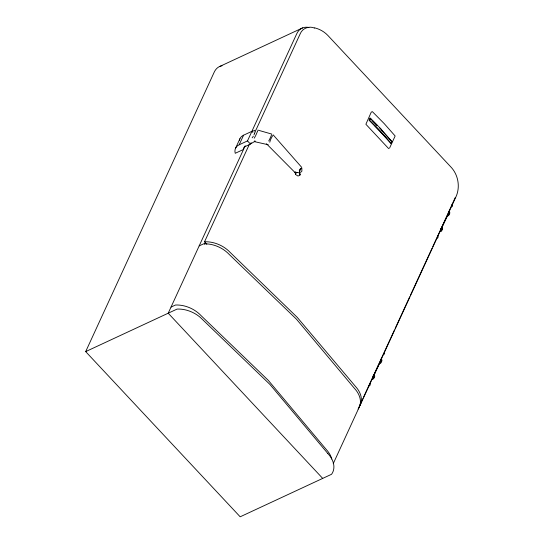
<?xml version="1.0" encoding="UTF-8"?>
<svg xmlns="http://www.w3.org/2000/svg" width="544" height="544" viewBox="0 0 544 544"><rect width="100%" height="100%" fill="white"/><g stroke="black" fill="none" stroke-linecap="round" stroke-linejoin="round"><path stroke-width="0.82" d="M299.921 174.134L299.941 174.869L299.669 171.102A9.234 6.188 -5 0 1 300.431 169.449L301.838 167.919L301.893 171.149L300.608 172.4M297.167 172.448L295.65 173.033M269.79 142.229L269.899 141.698A20.679 6.705 -46 0 1 272.734 135.572L272.734 135.572M255.075 131.879L255.258 131.077M255.054 131.886L254.619 133.402M455.274 197.452L441.952 226.705M254.585 133.416L254.014 134.83M327.821 453.444L327.855 453.54A24.922 17.286 24.7 0 1 331.561 474.28L240.176 516.8L85.68 351.608L214.2 72.196A24.922 15.477 65 0 1 222.04 65.763M235.538 148.267L239.945 138.679M251.138 142.616L250.458 144.092L244.922 146.662A4.57 3.169 24.7 0 0 243.542 149.437L235.232 153.299A13.382 9.282 24.7 0 1 239.183 144.779L243.59 135.191L251.892 131.328L252.885 132.382M245.235 145.751L168.212 313.208L322.701 478.4M239.183 144.779L247.486 140.91L296.725 33.796A24.922 15.477 65 0 1 308.883 27.479M206.842 244.27L204.537 241.801L249.186 144.724M255.918 130.084L300.22 33.776C302.403 28.172 309.237 25.704 314.643 28.118M204.653 244.188L205.353 242.665M389.511 148.22L395.141 135.986L384.193 123.604L372.361 111.629L371.253 112.146L365.888 124.263L388.661 148.614M359.38 406.225L362.923 398.521M363.63 396.977L394.461 329.95M395.175 328.406L409.7 296.82M410.414 295.276L432.031 248.275M432.738 246.738L441.245 228.242M374.959 372.885L373.925 375.136L380.929 360.652L380.487 360.862M377.38 367.622L378.073 366.119M333.22 463.685L359.251 407.089M360.189 405.049L455.858 197.05C460.578 186.986 458.238 174.284 450.378 166.45L327.801 35.387C324.265 31.681 319.634 29.063 314.663 27.839M268.233 144.745L254.259 141.596A24.915 5.685 -78.3 0 0 254.565 141.107M251.056 143.616L254.674 141.501A24.84 14.287 72.1 0 0 255.068 141.025M220.075 66.307L302.6 27.907M199.165 245.902L203.599 243.841A24.922 17.286 24.7 0 1 229.174 254.408L296.446 319.178L354.382 388.294A24.922 17.286 24.7 0 1 358.088 409.034M171.027 307.088L175.454 305.028A24.922 17.286 24.7 0 1 201.028 315.595L268.301 380.365L326.244 449.48A24.922 17.286 24.7 0 1 331.792 459.054M85.68 351.608L177.072 309.087A24.922 17.286 24.7 0 1 200.423 317.512L269.919 384.424L327.855 453.54M448.385 213.248L448.827 213.044L441.816 227.528M296.929 172.407L295.542 173.033L297.296 172.434L295.147 172.237L299.554 172.842M252.307 131.26L255.415 130.247M257.591 130.954L257.611 130.954A24.908 5.678 -78.3 0 1 254.198 138.196M257.91 130.118L271.823 134.089M370.165 118.068L381.738 129.71M371.457 119.673L370.274 118.483L369.526 120.108L380.752 131.451L391.116 143.194L391.864 141.562L379.732 128.03M372.64 120.87L377.366 125.644M266.472 143.772L295.644 173.155M377.38 125.678L369.961 118.164L369.022 120.204L380.44 131.757L391.007 143.711L391.945 141.671L381.378 129.717M374.83 125.786L385.812 137.523M295.188 171.952L295.712 172.482M295.664 172.829L295.202 172.353L295.562 174.502L297.976 176.018L300.009 175.243L299.533 172.414L299.574 172.849M247.486 140.91L250.458 144.092M273.17 134.878L301.655 167.294M299.248 170.734L299.533 171.285M295.494 174.128L295.562 174.502L295.222 172.638M239.448 140.25A13.382 9.282 24.7 0 1 243.59 135.191M451.738 206.788A2.496 1.727 24.7 0 0 452.52 205.714L452.479 205.231A2.496 1.727 24.7 0 0 451.921 204.272M448.331 213.302A2.496 1.727 24.7 0 1 447.794 215.356M449.126 213.289A2.496 1.727 24.7 0 1 448.854 213.656M448.99 211.874A2.496 1.727 24.7 0 1 449.194 212.371M441.633 229.364A2.496 1.727 24.7 0 1 441.225 229.636M441.762 227.582A2.496 1.727 24.7 0 1 442.014 228.555M448.426 212.629A3.114 2.162 24.7 0 1 447.549 215.975M449.079 211.201A3.114 2.162 24.7 0 1 448.208 214.547M437.478 235.681A2.496 1.727 24.7 0 1 437.288 238.197M441.198 228.337A3.114 2.162 24.7 0 1 440.327 231.676M440.756 228.541A2.496 1.727 24.7 0 1 440.572 231.057M441.857 226.909A3.114 2.162 24.7 0 1 441.626 230.058M359.026 406.994A24.922 17.286 24.7 0 0 355.32 386.254L297.146 317.254L230.112 252.368A24.922 17.286 24.7 0 0 204.537 241.801M383.846 354.389A2.496 1.727 24.7 0 0 384.635 353.308L384.588 352.825A2.496 1.727 24.7 0 0 384.384 352.335M380.446 360.903A2.496 1.727 24.7 0 1 379.909 362.957M381.099 359.475A2.496 1.727 24.7 0 1 381.303 359.965M380.535 360.23A3.114 2.162 24.7 0 1 379.664 363.569M381.194 358.802A3.114 2.162 24.7 0 1 380.956 361.95M369.587 383.275A2.496 1.727 24.7 0 1 368.886 385.954M373.313 375.931A3.114 2.162 24.7 0 1 372.436 379.277M372.871 376.142A2.496 1.727 24.7 0 1 372.681 378.658M373.973 374.51A3.114 2.162 24.7 0 1 374.238 377.318M373.735 377.652A3.114 2.162 24.7 0 1 373.096 377.849M271.531 134.864A20.638 3.781 -75.6 0 1 268.709 141.005M253.341 136.129A24.963 14.872 69.2 0 1 252.144 137.829M254.891 141.093A24.888 14.824 69.2 0 1 254.449 141.583M299.758 170.456L299.628 170.87L299.54 170.02A1.775 1.231 24.7 0 1 299.758 170.456M300.438 168.327L300.383 169.218L300.438 168.327M300.138 169.633L299.921 169.191A1.775 1.231 24.7 0 1 300.138 169.633"/></g></svg>
